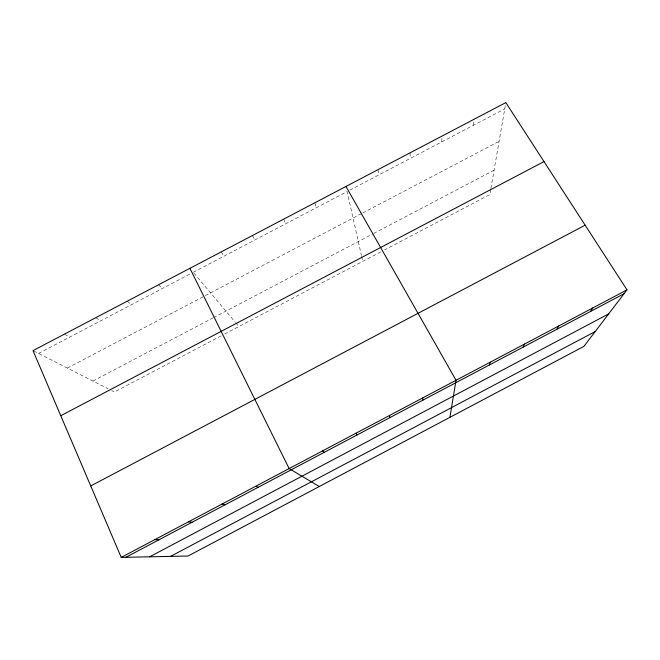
<?xml version="1.0" encoding="UTF-8"?>
<svg xmlns="http://www.w3.org/2000/svg" width="660" height="660" viewBox="0 0 660 660"><rect width="100%" height="100%" fill="white"/><g stroke="black" fill="none" stroke-linecap="round" stroke-linejoin="round"><path stroke-width="0.49" stroke-dasharray="3.3 2.47" d="M441.796 141.892L441.994 136.092M473.286 125.367L473.93 119.336M490.71 189.469L489.827 194.543L384.582 249.901M490.891 188.455L505.84 102.605M38.552 353.447L190.517 273.718M193.248 272.291L347.102 191.573L361.424 255.428M349.808 190.146L504.752 108.859M67.369 368.082L361.911 213.395M362.794 212.933L499.092 141.356M92.903 381.051L212.644 318.112M213.526 317.65L372.817 233.921M373.725 233.442L494.068 170.189M221.133 335.882L114.452 391.99L111.763 390.629M224.68 334.01L380.944 251.815M33.792 351.029L108.174 388.798M64.449 334.133L69.556 337.177M95.865 317.65L100.534 320.933M127.248 301.191L131.472 304.697M158.598 284.749L162.376 288.486M193.883 273.05L234.993 321.923M235.636 322.69L238.879 326.543M221.183 251.914L224.078 256.113M252.434 235.529L254.884 239.951M283.635 219.153L285.656 223.806M314.812 202.801L316.396 207.677M361.647 256.426L362.761 261.385M378.007 169.661L378.7 174.991M410.017 152.864L410.264 158.433"/><path stroke-width="0.99" d="M449.906 417.343L456.052 380.284L345.955 186.466M489.39 364.98L490.322 362.15M523.108 347.143L524.552 344.041M556.784 329.323L558.748 325.957M590.428 311.528L592.894 307.898M627 289.855L583.869 346.393L188.042 556.017L121.234 557.395L33 350.625L505.84 102.605L627 289.855L121.234 557.395M125.854 557.304L624.022 293.75M149.655 556.809L608.668 313.888M170.56 556.38L595.171 331.576M90.742 485.95L585.148 225.175M60.778 415.726L543.997 161.576M154.894 539.591L159.002 539.764M188.512 521.804L192.109 522.25M222.09 504.042L225.184 504.752M255.635 486.305L258.217 487.278M319.275 486.519L289.138 468.575L189.907 268.323M322.6 450.879L324.175 452.38M356.02 433.199L357.093 434.965M389.4 415.536L389.977 417.574M422.746 397.897L422.821 400.199"/></g></svg>
